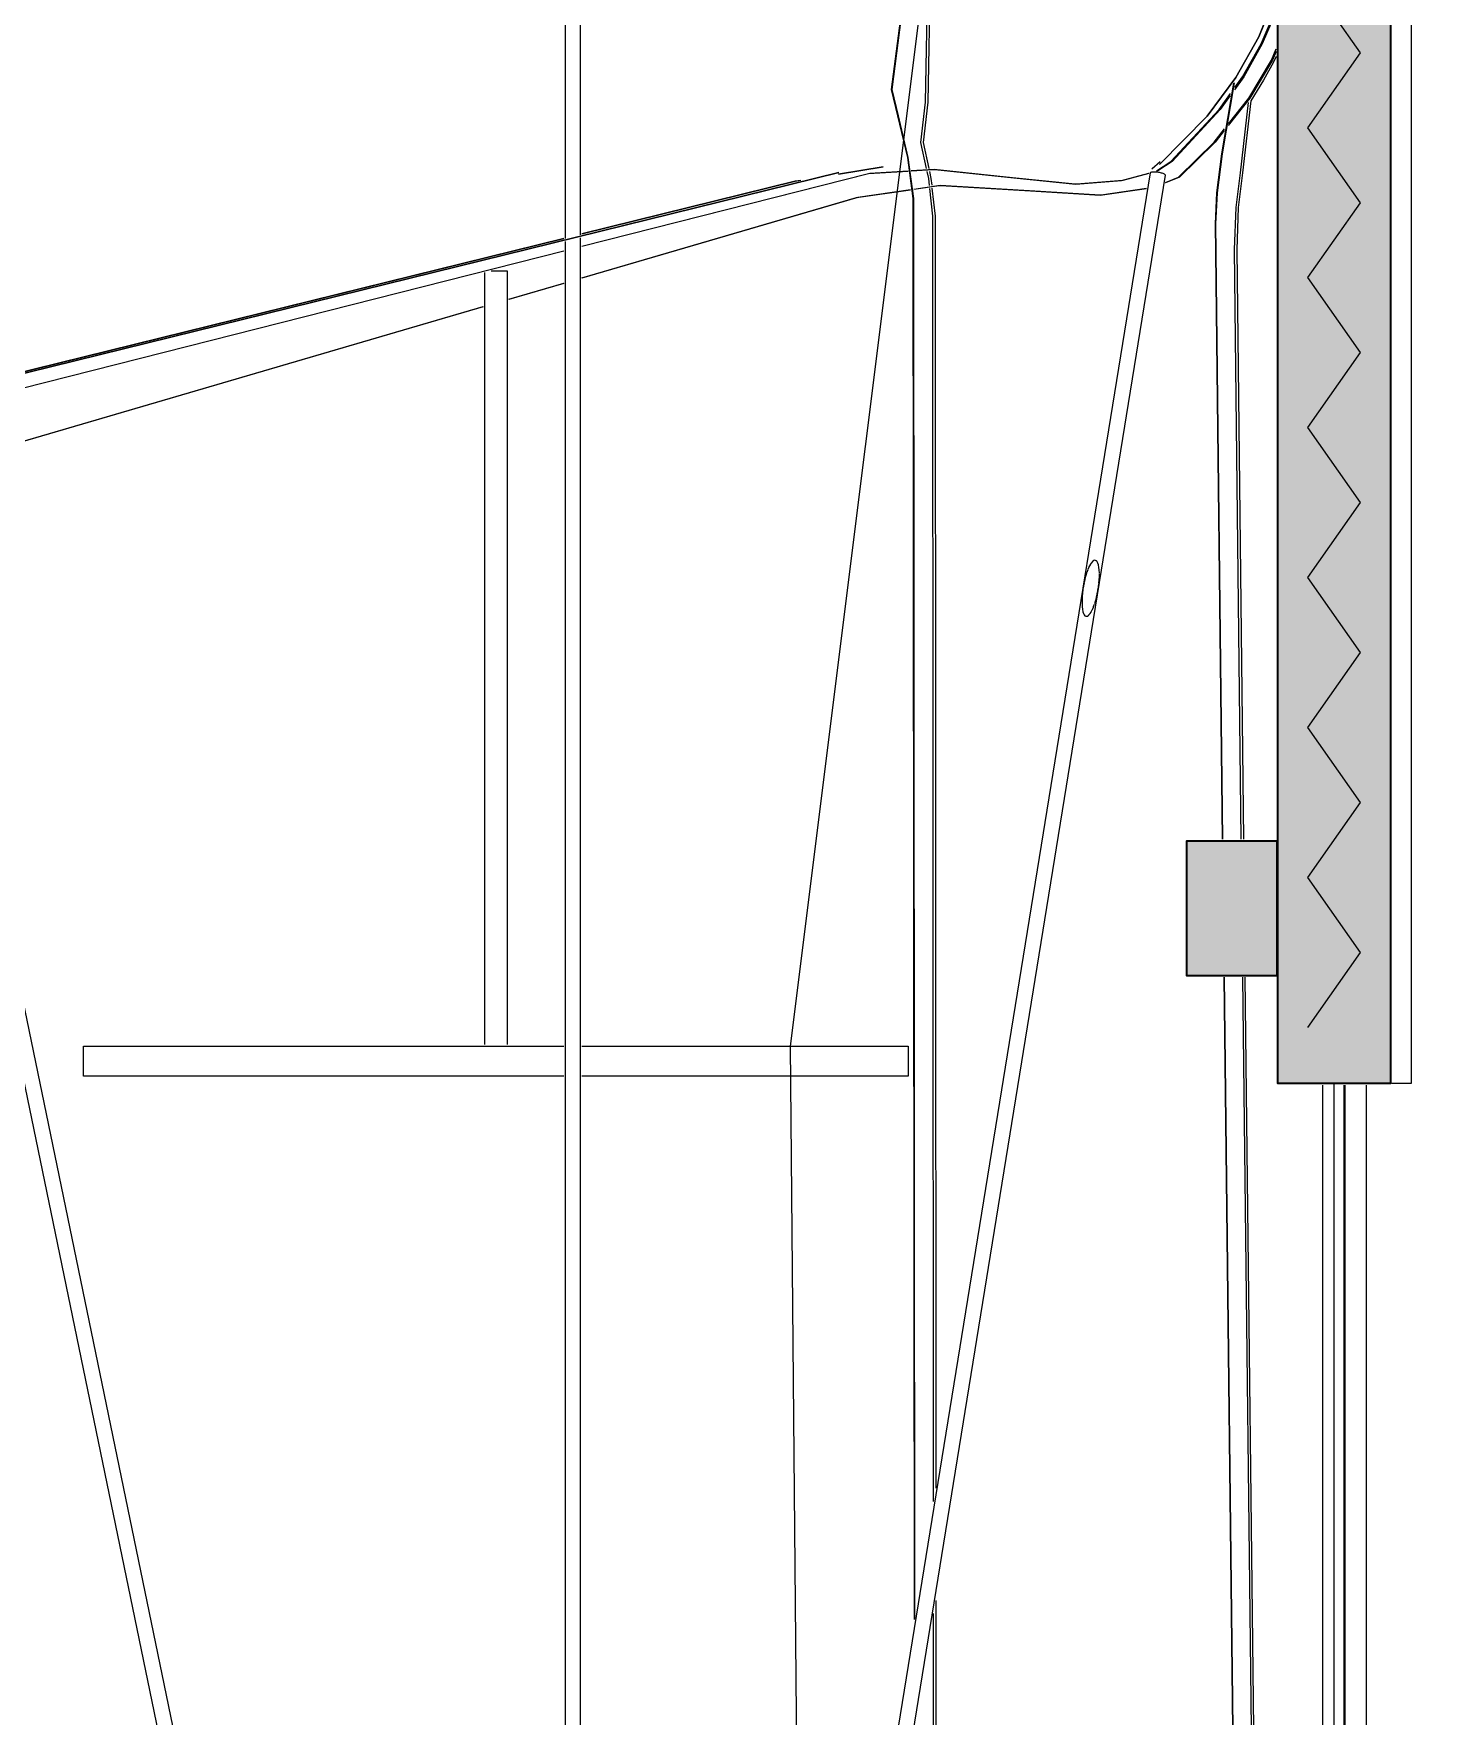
# Model space of a CAD drawing. Header units: millimetres. Extents: x 0 to 153524, y 0 to 59400.
# Drawn here: x 58291 to 60144, y 29406 to 31650 of the extents above; entities that cross this region are included whole.
import ezdxf

# ---------------------------------------------------------------- set-up
doc = ezdxf.new("R2010")
doc.units = ezdxf.units.MM
for name, color, linetype, lineweight in [('01_切断（構造・壁）', 7, 'Continuous', 35), ('02_切断（家具）', 8, 'Continuous', 18), ('03_切断（ガラス）', 5, 'Continuous', 13), ('05_断熱（仮）', 2, 'Continuous', 9), ('10_見えがかり', 7, 'Continuous', 13), ('11_見えがかり（家具）', 8, 'Continuous', 9), ('12_見えがかり（ガラス）', 5, 'Continuous', 9)]:
    doc.layers.add(name, color=color, linetype=linetype, lineweight=lineweight)

msp = doc.modelspace()

# ---------------------------------------------------------------- hatches: boundary and pattern name
at = {"layer": '01_切断（構造・壁）'}
for points in [[(59950.2, 32358.7), (59950.2, 32442.3), (59967.5, 32441.6), (59979.9, 32440.2), (59992.3, 32440.5), (59992.3, 32440.5), (59992.7, 32440.5), (60001.5, 32440.1), (60018.6, 32440.4), (60032.2, 32438.9), (60043.8, 32439), (60053.3, 32438.5), (60070.3, 32439.1), (60083.5, 32438.3), (60095.3, 32438.2), (60096.7, 32442.1), (60099.9, 32442.3), (60100.2, 32442.3), (60100.2, 30335.5), (60100.2, 30250), (60099.2, 30250), (60098.9, 30250), (60084.5, 30250), (60078, 30250), (60060.7, 30250), (60052.6, 30250), (60038.8, 30250), (60023.7, 30250), (59998.3, 30250), (59989.1, 30250), (59985.8, 30250), (59950.2, 30250)], [(59948.8, 30449.1), (59948.8, 30394), (59947.6, 30394), (59938.2, 30394), (59928.8, 30394), (59919.3, 30394), (59909.9, 30394), (59900.5, 30394), (59891.1, 30394), (59881.6, 30394), (59872.2, 30394), (59862.8, 30394), (59853.4, 30394), (59844, 30394), (59834.5, 30394), (59828.8, 30394), (59828.8, 30518.9), (59828.8, 30574), (59834.5, 30574), (59844, 30574), (59853.4, 30574), (59862.8, 30574), (59872.2, 30574), (59881.6, 30574), (59891.1, 30574), (59900.5, 30574), (59909.9, 30574), (59919.3, 30574), (59928.8, 30574), (59938.2, 30574), (59947.6, 30574), (59948.8, 30574)]]:
    msp.add_hatch(color=7, dxfattribs=at).paths.add_polyline_path(points)
at = {"layer": '05_断熱（仮）', "true_color": 0xf3d98b}
msp.add_hatch(color=8, dxfattribs=at).paths.add_polyline_path([(59975.2, 32415.6), (59977.2, 32415.4), (59980.5, 32415.2), (59980.6, 32415.2), (59992.5, 32415.5), (60000.5, 32415.2), (60001.8, 32415.1), (60017.4, 32415.4), (60029.5, 32414), (60032.3, 32413.9), (60043.2, 32414), (60052, 32413.5), (60054.2, 32413.5), (60070, 32414.1), (60075.1, 32413.8), (60075.2, 30335.5), (60075.2, 30275), (59975.2, 30275)])

# ---------------------------------------------------------------- linework, layer by layer
at = {"layer": '01_切断（構造・壁）'}
for points in [[(60100.2, 32442.3), (60100.2, 30335.5), (60100.2, 30250), (60099.2, 30250), (60098.9, 30250), (60084.5, 30250), (60078, 30250), (60060.7, 30250), (60052.6, 30250), (60038.8, 30250), (60023.7, 30250), (59998.3, 30250), (59989.1, 30250), (59985.8, 30250), (59950.2, 30250), (59950.2, 32358.7)], [(59948.8, 30449.1), (59948.8, 30394), (59947.6, 30394), (59938.2, 30394), (59928.8, 30394), (59919.3, 30394), (59909.9, 30394), (59900.5, 30394), (59891.1, 30394), (59881.6, 30394), (59872.2, 30394), (59862.8, 30394), (59853.4, 30394), (59844, 30394), (59834.5, 30394), (59828.8, 30394), (59828.8, 30518.9), (59828.8, 30574), (59834.5, 30574), (59844, 30574), (59853.4, 30574), (59862.8, 30574), (59872.2, 30574), (59881.6, 30574), (59891.1, 30574), (59900.5, 30574), (59909.9, 30574), (59919.3, 30574), (59928.8, 30574), (59938.2, 30574), (59947.6, 30574), (59948.8, 30574), (59948.8, 30449.1)]]:
    msp.add_lwpolyline(points, dxfattribs=at)
at = {"layer": '02_切断（家具）'}
for points in [[(59693.7, 30926.8), (59692.7, 30922.8)], [(59696.5, 30935.2), (59695.2, 30931.7), (59695, 30931.1), (59693.9, 30927.3), (59693.7, 30926.8)], [(59701.4, 30944.7), (59701.2, 30944.4), (59699.8, 30942.3), (59699.6, 30941.9), (59698.2, 30939.3), (59698, 30938.8), (59696.7, 30935.7)], [(59702.7, 30946.3), (59701.4, 30944.7)], [(59705.7, 30948), (59705.5, 30948), (59704.4, 30947.6), (59704.2, 30947.4), (59702.9, 30946.5)], [(59706.9, 30947.9), (59706.7, 30947.9), (59705.7, 30948)], [(59708, 30947.3), (59707.9, 30947.4), (59706.9, 30947.9)], [(59709, 30946), (59708.9, 30946.2), (59708, 30947.3)], [(59710, 30944.1), (59709.9, 30944.4), (59709, 30946)], [(59710.7, 30941.9), (59710, 30944.1)], [(59711.4, 30938.5), (59711.3, 30938.9), (59710.8, 30941.6), (59710.7, 30941.9)], [(59711.7, 30935.2), (59711.4, 30938.5)], [(59712, 30931.1), (59711.8, 30934.8)], [(59711.8, 30922), (59712, 30926.1), (59712, 30926.7), (59712, 30930.6)], [(59691.6, 30917.7), (59690.8, 30913.8), (59690.7, 30913.2), (59690.1, 30909.3), (59690, 30908.7), (59689.5, 30904.6), (59689.5, 30904), (59689.1, 30899.9)], [(59692.7, 30922.8), (59692.6, 30922.2), (59691.7, 30918.3)], [(59707.1, 30894.6), (59708.2, 30898.5), (59708.3, 30899.1), (59709.2, 30903), (59709.3, 30903.6), (59710, 30907.5), (59710.1, 30908.1)], [(59710.1, 30908.1), (59710.7, 30912), (59710.8, 30912.6), (59711.3, 30916.7)], [(59711.4, 30917.3), (59711.7, 30921.4), (59711.8, 30922)], [(59689.1, 30899.9), (59689.1, 30899.3), (59688.9, 30895.2), (59688.9, 30894.6), (59688.9, 30890.7)], [(59688.9, 30890.7), (59688.9, 30890.1), (59689.1, 30886.5), (59689.1, 30886), (59689.5, 30882.8), (59689.6, 30882.4), (59690.1, 30879.7), (59690.2, 30879.3), (59690.9, 30877.2)], [(59701.1, 30879), (59701.3, 30879.4), (59702.6, 30882), (59702.9, 30882.5), (59704.2, 30885.6), (59704.4, 30886.2), (59705.6, 30889.6)], [(59705.8, 30890.2), (59707, 30894), (59707.1, 30894.6)], [(59690.9, 30877.2), (59691, 30876.9), (59691.8, 30875.3)], [(59691.8, 30875.3), (59691.9, 30875.1), (59692.8, 30874), (59693, 30873.9)], [(59693, 30873.9), (59694, 30873.4), (59694.1, 30873.4)], [(59694.1, 30873.4), (59695.2, 30873.3)], [(59695.3, 30873.3), (59696.5, 30873.7), (59696.7, 30873.9), (59697.9, 30874.8)], [(59697.9, 30874.8), (59698.2, 30875.1), (59699.5, 30876.6)], [(59699.5, 30876.6), (59699.7, 30876.9), (59701.1, 30879)]]:
    msp.add_lwpolyline(points, dxfattribs=at)
at = {"layer": '03_切断（ガラス）'}
msp.add_lwpolyline([(60025.2, 29050), (60025.2, 30250)], dxfattribs=at)
at = {"layer": '05_断熱（仮）'}
msp.add_lwpolyline([(59990.2, 30325), (60060.2, 30425), (59990.2, 30525), (60060.2, 30625), (59990.2, 30725), (60060.2, 30825), (59990.2, 30925), (60060.2, 31025), (59990.2, 31125), (60060.2, 31225), (59990.2, 31325), (60060.2, 31425), (59990.2, 31525), (60060.2, 31625), (59990.2, 31725), (60060.2, 31825), (59990.2, 31925), (60060.1, 32025), (59990.2, 32125), (60060.1, 32225), (59990.2, 32325)], dxfattribs=at)
at = {"layer": '10_見えがかり'}
for points in [[(60102.1, 32442.8), (60102.8, 32443), (60102.8, 32442.2), (60109.9, 32443.1), (60114.2, 32441.6), (60122.9, 32442), (60127.9, 32441.1), (60144.1, 32433.6), (60127.9, 32434.3), (60127.9, 30250), (60102.2, 30250)], [(59443.3, 31540.8), (59435, 31575.9), (59465.8, 31815.1), (59590.2, 32318.5)], [(59590.5, 32318.5), (59466, 31815.1), (59435.2, 31575.9), (59443.5, 31540.8), (59456.6, 31485.4), (59464.1, 31430.7), (59465.6, 29536.7)], [(59489.3, 31901), (59483.2, 31559), (59477, 31505.4), (59484.5, 31470.7)], [(59481.7, 31470.6), (59474.1, 31505.4), (59480.3, 31559), (59486.2, 31888.6)], [(59948, 31703.5), (59924.8, 31646.4), (59894.2, 31591.8), (59856, 31540.5), (59792.2, 31475.8), (59792.1, 31475.8), (59855.9, 31540.5), (59894.1, 31591.8), (59924.7, 31646.4), (59948, 31703.8)], [(59948, 31679.9), (59929.2, 31637), (59904.5, 31593), (59892.1, 31575.7)], [(59892.6, 31578.7), (59902.9, 31593), (59927.6, 31637), (59948, 31683.6)], [(59948, 31626.8), (59942.9, 31615), (59912.9, 31564.3), (59884, 31527.9)], [(59884.4, 31530.2), (59911.5, 31564.3), (59941.4, 31615), (59948, 31630.1)], [(59948, 31619.9), (59944.3, 31612.3), (59931.1, 31588.6), (59914.1, 31560.9), (59903, 31465), (59897.3, 31418.7), (59895.2, 31362.4), (59904.1, 30576)], [(59876.2, 30576), (59866.7, 31396.9), (59868.8, 31438.3), (59875.4, 31490), (59891.4, 31584.6)], [(59891.7, 31584.9), (59875.6, 31490), (59869, 31438.3), (59866.9, 31396.9), (59876.4, 30576)], [(59788.4, 31467.6), (59807.5, 31479.8), (59871.7, 31549.4), (59887, 31570.8)], [(59886.5, 31567.9), (59873.3, 31549.4), (59809.1, 31479.8), (59789.8, 31467.5)], [(59901.3, 30576), (59892.3, 31362.4), (59894.5, 31418.7), (59900.1, 31465), (59911, 31558.7)], [(59465.4, 29535.3), (59463.9, 31430.7), (59456.4, 31485.4), (59443.3, 31540.8)], [(59878.6, 31521.1), (59866.6, 31505.9), (59818.9, 31458.8), (59800.2, 31451.3)], [(59800.3, 31451.9), (59817.5, 31458.8), (59865.1, 31505.9), (59879, 31523.3)], [(49220, 28964.5), (59364.5, 31465.2), (59364.6, 31465.2), (49220.1, 28964.5)], [(59021.8, 31367), (59404.3, 31464), (59456.9, 31467.1)], [(59456.9, 31467), (59405.9, 31464), (59021.8, 31366.6)], [(59364.2, 31463.1), (59423.8, 31472.9), (59423.9, 31472.9), (59364, 31463)], [(59461.1, 31467.4), (59491, 31469.2), (59492.6, 31469.2), (59597.9, 31458.3), (59680.8, 31449.8), (59741.7, 31454.6), (59778, 31464.2)], [(59777.9, 31463.8), (59743.4, 31454.6), (59681.5, 31449.7), (59679.9, 31449.7), (59596.2, 31458.3), (59491.6, 31469.1), (59461.1, 31467.3)], [(59485.6, 31447.8), (59484.5, 31457.4), (59482.5, 31466.6)], [(59485.4, 31466.7), (59487.4, 31457.4), (59488.4, 31448.2)], [(59782.1, 31470.2), (59793.2, 31479.8)], [(59792.5, 31479.1), (59782.3, 31470.2), (59782.1, 31470.2)], [(59021.8, 31383.3), (59306.2, 31453.5), (59313.9, 31454.8)], [(59313.7, 31454.7), (59306.3, 31453.5), (59021.8, 31383.3)], [(59464.5, 31442.9), (59498.5, 31447.8), (59500, 31447.8), (59620.2, 31440.8), (59713.3, 31434.9), (59774.7, 31444.1)], [(59774.7, 31443.9), (59714.3, 31434.8), (59712.9, 31434.8), (59618.8, 31440.8), (59499.6, 31447.7), (59464.5, 31442.7)], [(59490.9, 29692.7), (59490, 31406.9), (59486, 31443.8)], [(59488.8, 31444.2), (59492.9, 31406.9), (59493.8, 29710.3)], [(59021.8, 31324.8), (59388.3, 31432), (59460.3, 31442.3)], [(59460.3, 31442.1), (59389.8, 31432), (59021.8, 31324.4)], [(58032.2, 31138.9), (58997.9, 31377.4)], [(58997.9, 31377.3), (58087.5, 31152.5)], [(58117.1, 31137.6), (58997.9, 31360.9)], [(58997.9, 31360.5), (58117.1, 31137.2)], [(58924.3, 31296.3), (58997.9, 31317.8)], [(58997.9, 31317.4), (58924.3, 31295.9)], [(58132.1, 31064.7), (58890.3, 31286.4)], [(58890.3, 31285.9), (58132.2, 31064.3)], [(59892.2, 29196), (59878.3, 30392)], [(59878.5, 30392), (59892.4, 29196)], [(59917, 29196), (59903.4, 30392)], [(59906.2, 30392), (59919.9, 29196)], [(59493.8, 29560.8), (59494.3, 28632.5)], [(59491.4, 28675.7), (59491, 29543.3)]]:
    msp.add_lwpolyline(points, dxfattribs=at)
at = {"layer": '11_見えがかり（家具）'}
for points in [[(58999.9, 31377.4), (58999.9, 32173)], [(59019.8, 32177.9), (59019.8, 31382.3)], [(59105.6, 27302), (59780.1, 31465), (59780.3, 31465.3), (59780.6, 31465.6), (59781.1, 31465.8), (59781.8, 31466), (59782.6, 31466.2), (59783.6, 31466.3), (59784.7, 31466.3), (59785.9, 31466.3), (59787.1, 31466.3), (59788.4, 31466.2), (59789.6, 31466), (59790.8, 31465.8), (59792, 31465.6), (59793.2, 31465.3), (59794.4, 31465), (59795.5, 31464.7), (59796.6, 31464.3), (59797.5, 31463.9), (59798.3, 31463.5), (59799, 31463), (59799.4, 31462.6), (59799.7, 31462.3), (59799.8, 31461.9), (59799.8, 31461.6), (59125.8, 27302)], [(59019.8, 31378.2), (59019.8, 27302)], [(58999.9, 27302), (58999.9, 31373.2)], [(58892.3, 30302), (58892.3, 31331.7)], [(58900.9, 31333.9), (58901.1, 31333.9), (58906, 31333.9), (58906.8, 31333.9), (58907.8, 31333.9), (58909.6, 31333.9), (58910.4, 31333.9), (58911.6, 31333.9), (58913.4, 31333.9), (58914, 31333.9), (58918.8, 31333.9), (58920, 31333.9), (58920.9, 31333.9), (58921.6, 31333.9), (58921.7, 31333.9), (58921.9, 31333.9), (58922.2, 31333.9), (58922.3, 31333.9), (58922.3, 30302)], [(58093.4, 31148), (58093.9, 31148.4), (58094.5, 31148.9), (58095.3, 31149.3), (58096.3, 31149.8), (58097.3, 31150.2), (58098.5, 31150.6), (58099.6, 31151), (58100.8, 31151.3), (58102, 31151.6), (58103.2, 31151.8), (58104.4, 31152), (58105.6, 31152.1), (58106.9, 31152.3), (58108.1, 31152.3), (58109.1, 31152.3), (58110.1, 31152.2), (58110.9, 31152.1), (58111.6, 31151.9), (58112.1, 31151.7), (58112.4, 31151.4), (58112.6, 31151.1), (58907.5, 27302.1), (58907.5, 27302)], [(58887.1, 27302), (58093.1, 31146.9), (58093, 31147.2), (58093.2, 31147.6), (58093.4, 31148)], [(58357.3, 30260), (58357.3, 30300), (58997.9, 30300)], [(59021.8, 30300), (59457.2, 30300), (59457.2, 30260), (59021.8, 30260)], [(58997.9, 30260), (58357.3, 30260)]]:
    msp.add_lwpolyline(points, dxfattribs=at)
at = {"layer": '12_見えがかり（ガラス）'}
for points in [[(60010, 29052), (60010, 30248)], [(60037.9, 30248), (60037.9, 29052)], [(60040, 29052), (60040, 30248)], [(60067.9, 30248), (60067.9, 29052)]]:
    msp.add_lwpolyline(points, dxfattribs=at)
at = {"layer": '45_換気'}
msp.add_lwpolyline([(59350, 24750), (59300, 30300), (59500, 31900), (59600, 33200)], dxfattribs=at)

doc.saveas('drawing.dxf')
